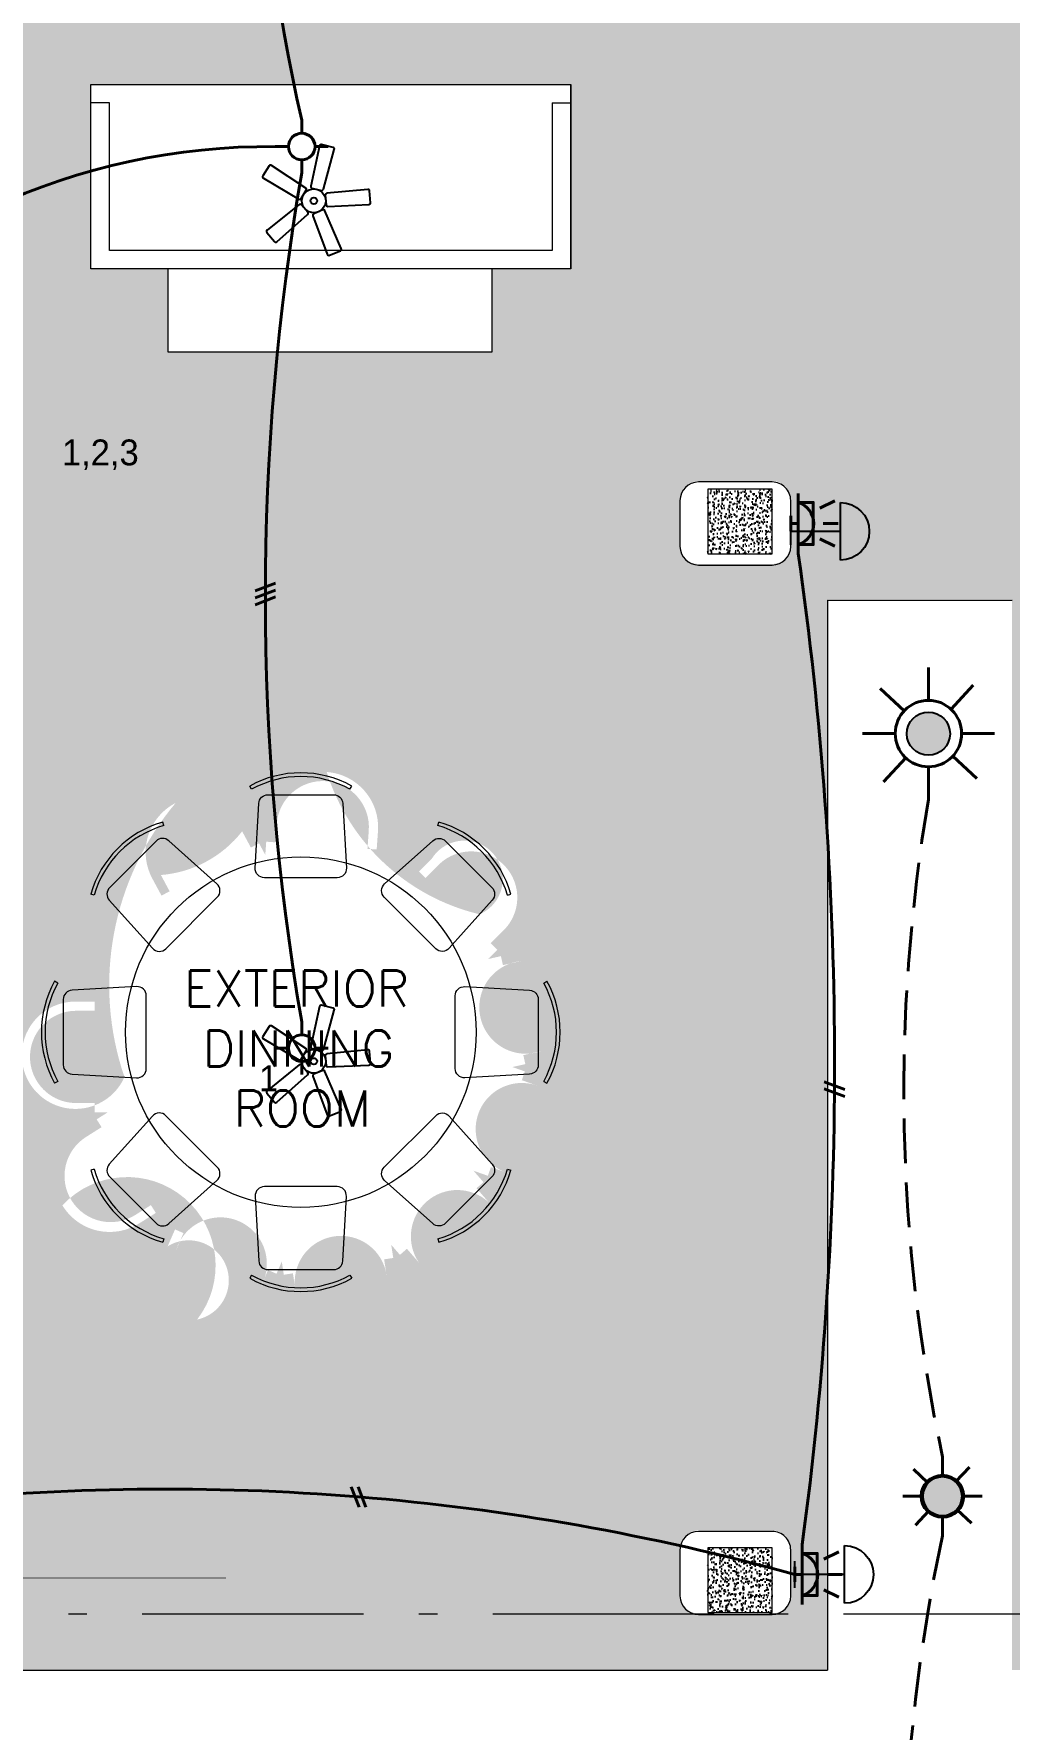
# Model space of a CAD drawing. Header units: metres. Extents: x 14 to 2416, y -346 to 476.
# Drawn here: x 57.9 to 63.18, y -91.25 to -82.06 of the extents above; entities that cross this region are included whole.
import ezdxf

# ---------------------------------------------------------------- set-up
doc = ezdxf.new("R2010")
doc.units = ezdxf.units.M
for name, pattern in [('0', [0]), ('ACAD_ISO10W100', [18, 12, -3, 0, -3]), ('Dash Style-2', [0.6944250000000001, 0.48607, -0.2083550000000001])]:
    doc.linetypes.add(name, pattern=pattern)
doc.layers.get('0').update_dxf_attribs({"linetype": '0', "lineweight": 20})
for name, color, linetype, lineweight in [('A-ANNO-TEXT', 20, 'Continuous', 13), ('A-WALL', 250, 'Continuous', 20), ('baños', 251, 'Continuous', 0), ('Columnas', 7, 'Continuous', 18), ('E Salida Luces', 22, 'Continuous', 40), ('E Tuberia Emp Losa', 22, 'Continuous', 40), ('E Tuberia Emp Piso', 24, 'Dash Style-2', 40), ('MOBILIARIOS', 252, 'Continuous', 0), ('piso', 253, 'Continuous', 0), ('textos', 7, 'Continuous', 0)]:
    doc.layers.add(name, color=color, linetype=linetype, lineweight=lineweight)
doc.layers.add('HATCH', color=8, linetype='Continuous')
doc.layers.add('MAVA Luminarias', color=1, linetype='Continuous')
doc.layers.add('hatch piso', color=253, linetype='Continuous', lineweight=0, transparency=0.7)
doc.layers.add('SOLAR', color=7, linetype='ACAD_ISO10W100', lineweight=9, true_color=0xff1414)
doc.styles.add('CENTURY GOTHIC', font='GOTHIC.TTF')
doc.styles.get("Standard").update_dxf_attribs({"font": 'arial.ttf', "height": 0.1875})
pattern_1 = [(49.99999999999999, (0, 0), (0.05829909407872129, -0.005100507372448988), [0.006096000000000001, -0.067056]), (355, (0, 0), (-0.01127789485599019, 0.06113819047649125), [0.004876800000000001, -0.05364498693440001]), (100.4514447, (0.004858242240004529, -0.0004250411200033), (0.04702119906891305, 0.05603768061190244), [0.005180802815999999, -0.05698887827199999]), (46.18420000000001, (0, 0.01625599999999849), (0.08674529308548158, -0.01345354493847269), [0.009144000000000001, -0.100584]), (96.63555760999994, (0.007228768000004493, 0.01513487999999796), (0.07596932289648096, 0.07917635987127089), [0.0077712074048, -0.08548339461120001]), (351.1841511700001, (0, 0.01625599999999849), (0.07596932290079265, 0.07917635986737045), [0.007315189462400001, -0.0804671142144]), (21, (0.008127999999999247, 0.01219199999999887), (0.0485166052061224, -0.03272486341986804), [0.006096000000000001, -0.067056]), (326.0000000000001, (0.008127999999999247, 0.01219199999999887), (0.01977664907124706, 0.05894014915914217), [0.004876800000000001, -0.0536448]), (71.45144499999999, (0.01217105043198785, 0.009464928032002717), (0.06829325416918917, 0.02621528604348968), [0.005180802816000001, -0.056988780032]), (37.50000000000001, (0, 0), (0.0009883530401893813, 0.027057612439409), [0, -0.05299456, 0, -0.05445760000000001, 0, -0.05384800000000001]), (7.499999999999999, (0, 0), (0.02138229200329784, 0.03205778394179824), [0, -0.03104896, 0, -0.05177536000000001, 0, -0.0205232]), (327.5, (-0.01812544000000571, 0), (0.04338899045339885, -0.001833198077655502), [0, -0.02032, 0, -0.06339840000000001, 0, -0.0841248]), (317.5, (-0.02625344000000496, 0), (0.04740133804352578, 0.00813647713066657), [0, -0.026416, 0, -0.04210304, 0, -0.0597408])]

# ---------------------------------------------------------------- blocks, each defined once
blk = doc.blocks.new('A$Cd6acdfdc')
at = {"layer": 'MAVA Luminarias', "transparency": 33554687}
blk.add_hatch(color=2, dxfattribs=at).paths.add_polyline_path([(1.595031329237884e-10, 0.07897685074116367, 1), (0.1579537012742243, 0.07897685074116367, 1)])
at = {"layer": 'MAVA Luminarias', "color": 2, "transparency": 33554687}
blk.add_circle((0.07897685071686372, 0.07897685074116367), 0.07897685072384775, dxfattribs=at)
blk = doc.blocks.new('SCONCE 1')
at = {"layer": 'MAVA Luminarias', "color": 5, "linetype": 'Continuous'}
for p, q in [((-1.373654099004398, 0.6793621716306149), (-1.373654099004398, 1.191046028972309)), ((-0.9313628887219636, 0.8161379680049095), (-0.9313628887219636, 1.054270232598014)), ((-1.373654099004398, 0.935204100301462), (-0.9313628887219636, 0.935204100301462))]:
    blk.add_line(p, q, dxfattribs=at)
blk.add_arc((-1.373654099004398, 0.935204100301462), 0.2558419286708471, 90, 270, dxfattribs=at)
blk = doc.blocks.new('abanico mava')
at = {"layer": 'MAVA Luminarias', "linetype": 'ByBlock', "lineweight": -2, "extrusion": (4.64877621487093e-10, 3.7221490143641e-09, 1)}
for points, elevation in [([(513803.1024588232, 2035248.67754846), (513803.2149462215, 2035249.08632428, 0.4213740536796735), (513803.2028594591, 2035249.106997782), (513803.0841860434, 2035249.136471829, 0.4213740536796723), (513803.0638313481, 2035249.123855575), (513802.9719955589, 2035248.709950666, 0.4070891436510839), (513802.9843078518, 2035248.690086373), (513803.0822834051, 2035248.665752903, 0.4070891436511436)], -6.03849640251431e-10), ([(513802.9212881202, 2035248.689671835), (513802.5672797309, 2035248.922972383, 0.4213740536796735), (513802.5438830475, 2035248.917865652), (513802.4791794606, 2035248.814108508, 0.4213740536796723), (513802.4848882848, 2035248.790851406), (513802.8501564256, 2035248.575606729, 0.4070891436510839), (513802.8728531984, 2035248.581178011), (513802.9262718153, 2035248.666838844, 0.4070891436511436)], -5.647524398484885e-10), ([(513802.9932175172, 2035248.404817102), (513803.1424856986, 2035248.007992084, 0.4213740536796735), (513803.1644156742, 2035247.99837129), (513803.2777488945, 2035248.044280769, 0.4213740536796723), (513803.2868005406, 2035248.066451723), (513803.1178100537, 2035248.45528755, 0.4070891436510839), (513803.0961732612, 2035248.464121116), (513803.0026065184, 2035248.426218722, 0.4070891436511436)], 4.620809539748713e-10)]:
    blk.add_lwpolyline(points, format="xyb", close=True, dxfattribs=dict(at, elevation=elevation))
for points in [[(513803.1469136354, 2035248.501498554), (513803.5704430601, 2035248.520835356, 0.4213740536796735), (513803.5863697135, 2035248.538719014), (513803.5777290959, 2035248.66069212, 0.4213740536796723), (513803.5594403782, 2035248.676151949), (513803.1374145983, 2035248.635589324, 0.4070891436510839), (513803.1223272409, 2035248.617741233), (513803.1294608461, 2035248.517041489, 0.4070891436511436)], [(513802.85377328, 2035248.521114585), (513802.5224966649, 2035248.256526434, 0.4213740536796735), (513802.5201234817, 2035248.232696799), (513802.5988078816, 2035248.139097311, 0.4213740536796723), (513802.6226908243, 2035248.137339885), (513802.9402747395, 2035248.418216268, 0.4070891436510839), (513802.9419898236, 2035248.441523802), (513802.8770287911, 2035248.518798579, 0.4070891436511436)]]:
    blk.add_lwpolyline(points, format="xyb", close=True, dxfattribs=at)
at = {"layer": 'MAVA Luminarias', "linetype": 'ByBlock', "lineweight": -2}
for radius in [0.1226918486957073, 0.03346141328064745]:
    blk.add_circle((513803.0035302752, 2035248.558930107), radius, dxfattribs=at)
blk = doc.blocks.new('PL BASE 1N NASAS 09')
at = {"layer": 'HATCH'}
h = blk.add_hatch(dxfattribs=at)
h.set_pattern_fill('AR-CONC', color=256, scale=0.00032)
h.set_pattern_definition(pattern_1)
h.paths.add_polyline_path([(-88.83107123375464, -49.49879643551785), (-88.48107123376872, -49.49879643551785), (-88.48107123377574, -49.14879643551788), (-88.83107123376166, -49.14879643551788)])
h = blk.add_hatch(dxfattribs=at)
h.set_pattern_fill('AR-CONC', color=256, scale=0.00032)
h.set_pattern_definition(pattern_1)
h.paths.add_polyline_path([(-88.83107123375476, -55.23666571489017), (-88.48107123376883, -55.23666571489017), (-88.48107123377585, -54.88666571489014), (-88.83107123376178, -54.88666571489014)])
at = {"layer": 'A-WALL'}
for points in [[(-88.4810712337412, -49.10971880325253), (-88.88107123374107, -49.10971880325253, 0.414213562373095), (-88.9810712337412, -49.2097188032525), (-88.9810712337412, -49.4597188032525, 0.414213562373095), (-88.88107123374107, -49.55971880325252), (-88.4810712337412, -49.55971880325252, 0.414213562373095), (-88.38107123374107, -49.4597188032525), (-88.38107123374107, -49.2097188032525, 0.414213562373095)], [(-88.4810712337412, -54.79758808262478), (-88.88107123374107, -54.79758808262478, 0.414213562373095), (-88.9810712337412, -54.89758808262481), (-88.9810712337412, -55.14758808262481, 0.414213562373095), (-88.88107123374107, -55.24758808262483), (-88.4810712337412, -55.24758808262483, 0.414213562373095), (-88.38107123374107, -55.14758808262481), (-88.38107123374107, -54.89758808262481, 0.414213562373095)]]:
    blk.add_lwpolyline(points, format="xyb", close=True, dxfattribs=at)
at = {"layer": 'Columnas'}
for points in [[(-88.83107123376166, -49.49879643551785), (-88.48107123376167, -49.49879643551785), (-88.48107123376167, -49.14879643551788), (-88.83107123376166, -49.14879643551788)], [(-88.83107123376178, -55.23666571489017), (-88.48107123376178, -55.23666571489017), (-88.48107123376178, -54.88666571489014), (-88.83107123376178, -54.88666571489014)]]:
    blk.add_lwpolyline(points, close=True, dxfattribs=at)
at = {"layer": 'piso'}
for p, q in [((-88.18107123374102, -49.7497188032528), (-88.18107123374125, -55.54971880325279)), ((-88.18107123374102, -49.7497188032528), (-87.18107123374102, -49.7497188032528)), ((-98.05600038232724, -55.54971880325279), (-88.18107123374125, -55.54971880325279))]:
    blk.add_line(p, q, dxfattribs=at)
at = {"layer": 'baños', "linetype": 'Continuous'}
for tag, p in [('TRADENAME', (-121.6562016750018, -54.82733454534268)), ('MODELNUMBER', (-121.6562016749461, -54.82729221336881)), ('PRODUCT', (-121.6562016750575, -54.82737687731678)), ('MATERIAL', (-121.6562016751134, -54.82741920929088))]:
    blk.add_attdef(tag, p, '', height=2.5399184405861e-05, rotation=359.9999244952277, dxfattribs=at)
at = {"layer": 'textos', "insert": (-92.72650502324075, -52.60243669276115), "char_height": 0.195, "width": 3.404876511770499, "attachment_point": 7}
blk.add_mtext('\\pi1.05708;{\\Fromans|c0;EXTERIOR\\P\\pi1.15922;DINNING \\P\\pi1.32637;ROOM}', dxfattribs=at)
blk = doc.blocks.new('PL MUEBLES 1N NASAS 09')
at = {"layer": 'hatch piso'}
h = blk.add_hatch(dxfattribs=at)
h.set_pattern_fill('AR-BRSTD', color=256, scale=0.002, angle=-90.00000000000001)
h.set_pattern_definition([(270, (32.50438192473212, 232.0100725299642), (0.1354836, -2.178742458197296e-17), []), (0, (32.50438192473212, 232.0100725299642), (0.1354836, 0.2032), [0.1354836, -0.1354836])])
h.paths.add_polyline_path([(77.64229406997623, 53.25491652137001), (75.08047333544067, 53.25491652137001), (75.08047333544044, 47.44807486002907), (74.08047333542248, 47.44807486007264), (74.08047333544073, 53.25357486007555), (64.20552944245787, 53.25357486007555), (64.20552944245782, 52.9535748600422), (68.88047333544063, 52.95357486001596), (68.880473335447, 32.95357486002914), (64.20554418686284, 32.95357486002335), (64.20554418684607, 32.65357486003462), (74.0804733354226, 32.65357486001759), (74.08047333542282, 38.4589972278072), (75.08047333544067, 38.45899722776363), (75.08047333544044, 32.65491652136998), (77.64229406997623, 32.65491652136998)])
h.paths.add_polyline_path([(72.26297461204848, 46.10878603823181), (72.26297461204848, 45.65878603823199), (72.68813298355411, 45.65878603823199), (72.68813298355411, 44.65878603823199), (70.08813298355398, 44.65878603823199), (70.08813298355398, 45.65878603823199), (70.50487204015616, 45.65878603823199), (70.50487204015616, 46.10878603823181)], flags=16)
h.paths.add_polyline_path([(70.19505878956664, 48.59953696519079), (70.19505878956664, 49.59953696519079), (71.89505878956669, 49.59953696519079), (71.89505878956669, 48.59953696519079)], flags=16)
edge = h.paths.add_edge_path(flags=16)
edge.add_arc((73.38047333544063, 47.14807486002934), 0.1000000000000227, 90, 180, ccw=False)
edge.add_line((73.38047333544063, 47.24807486002936), (73.78047333544049, 47.24807486002936))
edge.add_arc((73.78047333544055, 47.14807486002928), 0.1000000000000796, 3.26281224261038e-11, 90.00000000003263, ccw=False)
edge.add_line((73.88047333544063, 47.14807486002934), (73.8804733354406, 46.89807486002937))
edge.add_arc((73.78047333544062, 46.89807486002935), 0.0999999999999801, -90.00000000000819, 8.185452315956354e-12, ccw=False)
edge.add_line((73.7804733354406, 46.79807486002937), (73.38047333544051, 46.79807486002937))
edge.add_arc((73.38047333544048, 46.89807486002937), 0.09999999999999432, 180, 270.00000000001626, ccw=False)
edge.add_line((73.28047333544049, 46.89807486002937), (73.2804733354406, 47.14807486002934))
edge = h.paths.add_edge_path(flags=16)
edge.add_arc((71.0742145383112, 50.00336760197825), 0.25, 0, 360)
edge = h.paths.add_edge_path(flags=16)
edge.add_ellipse((71.53813297908363, 43.9233636517568), major_axis=(0.7999549386161108, 0.008490947165668672), ratio=0.4192585178968346, start_angle=0, end_angle=360)
h.paths.add_polyline_path([(72.68813298355411, 44.30739295435234), (73.48813298360068, 44.30739295435234), (73.48813298360068, 43.50739295430577), (72.68813298355411, 43.50739295430577)], flags=16)
h.paths.add_polyline_path([(70.08813298355398, 44.30739295435234), (70.08813298355398, 43.50739295430577), (69.28813298350741, 43.50739295430577), (69.28813298350741, 44.30739295435234)], flags=16)
h.paths.add_polyline_path([(70.19505878956664, 50.40719823876572), (70.19505878956664, 51.40719823876572), (71.89505878956669, 51.40719823876572), (71.89505878956669, 50.40719823876572)], flags=16)
edge = h.paths.add_edge_path(flags=16)
edge.add_ellipse((71.53813297908363, 41.98370843603601), major_axis=(0.7999549386161108, -0.008490947165668672), ratio=0.4192585178968346, start_angle=0, end_angle=360, ccw=False)
h.paths.add_polyline_path([(72.68813298355411, 42.39967913348704), (73.48813298360068, 42.39967913348704), (73.48813298360068, 41.59967913344047), (72.68813298355411, 41.59967913344047)], flags=16)
h.paths.add_polyline_path([(70.08813298355398, 42.39967913348704), (70.08813298355398, 41.59967913344047), (69.28813298350741, 41.59967913344047), (69.28813298350741, 42.39967913348704)], flags=16)
edge = h.paths.add_edge_path(flags=16)
edge.add_line((73.28047333544072, 52.59594413940195), (73.28047333544063, 52.84594413940189))
edge.add_arc((73.38047333544061, 52.84594413940191), 0.0999999999999801, 89.99999999999193, 180.0000000000081, ccw=False)
edge.add_line((73.38047333544063, 52.94594413940189), (73.78047333544072, 52.94594413940189))
edge.add_arc((73.78047333544069, 52.84594413940195), 0.09999999999993747, -3.26281224261038e-11, 89.99999999998369, ccw=False)
edge.add_line((73.88047333544063, 52.84594413940189), (73.88047333544071, 52.59594413940195))
edge.add_arc((73.78047333544073, 52.59594413940194), 0.0999999999999801, -90.00000000000819, 8.185452315956354e-12, ccw=False)
edge.add_line((73.78047333544072, 52.49594413940196), (73.38047333544063, 52.49594413940196))
edge.add_arc((73.38047333544066, 52.59594413940189), 0.09999999999993747, 179.9999999999674, 269.99999999998374, ccw=False)
h.paths.add_polyline_path([(72.68813298355411, 41.24828604956082), (72.68813298355411, 40.24828604956082), (72.26297461204848, 40.24828604956082), (72.26297461204848, 39.798286049561), (70.50487204015616, 39.798286049561), (70.50487204015616, 40.24828604956082), (70.08813298355398, 40.24828604956082), (70.08813298355398, 41.24828604956082)], flags=16)
edge = h.paths.add_edge_path(flags=16)
edge.add_line((73.38047333544051, 39.0989972277639), (73.7804733354406, 39.0989972277639))
edge.add_arc((73.78047333544063, 38.99899722776391), 0.09999999999999432, 0, 90.00000000001631, ccw=False)
edge.add_line((73.88047333544063, 38.99899722776391), (73.88047333544051, 38.74899722776394))
edge.add_arc((73.78047333544049, 38.74899722776394), 0.1000000000000227, -90, 0, ccw=False)
edge.add_line((73.78047333544049, 38.64899722776391), (73.38047333544063, 38.64899722776391))
edge.add_arc((73.38047333544057, 38.74899722776399), 0.1000000000000796, 180.0000000000326, 270.00000000003257, ccw=False)
edge.add_line((73.28047333544049, 38.74899722776394), (73.2804733354406, 38.99899722776391))
edge.add_arc((73.38047333544057, 38.99899722776394), 0.0999999999999659, 90.00000000003263, 180.0000000000163, ccw=False)
edge = h.paths.add_edge_path(flags=0)
edge.add_line((70.48365891830525, 36.79522317820329), (70.4398800839295, 36.82292017399391))
edge.add_line((70.4398800839295, 36.82292017399391), (70.4131478727083, 36.78066631164694))
edge.add_line((70.4131478727083, 36.78066631164694), (70.32864014801484, 36.83413073408965))
edge.add_arc((70.19497909190825, 36.62286142235588), 0.2499999999999819, 57.68021319181359, 237.6802131918136)
edge.add_line((70.06131803580166, 36.41159211062211), (70.14582576049537, 36.3581276881792))
edge.add_line((70.14582576049537, 36.3581276881792), (70.11909354927406, 36.3158738258324))
edge.add_line((70.11909354927406, 36.3158738258324), (70.1731394557655, 36.28168129270685))
edge.add_arc((71.25621804709692, 35.97743506840928), 1.124999999999911, 133.3709649465783, 164.3094841489595, ccw=False)
edge = h.paths.add_edge_path(flags=16)
edge.add_arc((70.00419201307986, 35.98652027748952), 0.2909391300207996, 89.2588743430332, 335.97933893623923, ccw=False)
edge.add_line((70.00795522989785, 36.27743506841023), (70.1079552298981, 36.2774350684102))
edge.add_line((70.1079552298981, 36.2774350684102), (70.1079552298981, 36.22743506841022))
edge.add_line((70.1079552298981, 36.22743506841022), (70.00795522989739, 36.22743506841022))
edge.add_arc((70.00795522989732, 35.97743506841022), 0.25, 89.99999999998371, 269.9999999999902)
edge.add_line((70.00795522989728, 35.72743506841022), (70.10795522989741, 35.72743506841022))
edge.add_line((70.10795522989741, 35.72743506841022), (70.10795522989719, 35.67743506841012))
edge.add_line((70.10795522989719, 35.67743506841012), (70.17985118550013, 35.67743506841003))
edge.add_line((70.17985118550013, 35.67743506841003), (70.11909354927406, 35.63899631098781))
edge.add_line((70.11909354927406, 35.63899631098781), (70.14582576049537, 35.59674244864101))
edge.add_line((70.14582576049537, 35.59674244864101), (70.06131803580149, 35.54327802619801))
edge.add_arc((70.19497909190824, 35.33200871446432), 0.2499999999999934, 122.3197868082271, 302.3197868081512)
edge.add_line((70.3286401480147, 35.12073940273046), (70.4131478727083, 35.17420382517327))
edge.add_line((70.4131478727083, 35.17420382517327), (70.4398800839295, 35.1319499628263))
edge.add_line((70.4398800839295, 35.1319499628263), (70.35537235923601, 35.07848554038364))
edge.add_arc((70.18980004316087, 35.32865709781886), 0.3000000000000866, 211.2742799023337, 303.49798923904575, ccw=False)
edge.add_arc((70.28470962891768, 34.84717721287504), 0.4790926908531943, -37.75931426553501, 137.1634994422355, ccw=False)
edge.add_arc((70.6181354084435, 34.76621458644701), 0.2171929796369701, 282.0494044415422, 481.7281917725827)
edge.add_line((70.5039157446194, 34.95094860821749), (70.54397861828869, 35.04257265611608))
edge.add_line((70.54397861828869, 35.04257265611608), (70.58979064223826, 35.02254121928166))
edge.add_line((70.58979064223826, 35.02254121928166), (70.54972776856889, 34.93091717138276))
edge.add_arc((70.78995102193791, 34.85629014508434), 0.2515480163176458, -29.977208623414526, 162.7422291662654, ccw=False)
edge.add_line((71.00784800806281, 34.73060280303662), (71.04791088173232, 34.82222685093558))
edge.add_line((71.04791088173232, 34.82222685093558), (71.09372290568177, 34.80219541410091))
edge.add_line((71.09372290568177, 34.80219541410091), (71.12252649154783, 34.86806939889908))
edge.add_line((71.12252649154783, 34.86806939889908), (71.1334043820147, 34.79700112235417))
edge.add_line((71.1334043820147, 34.79700112235417), (71.18282877310111, 34.80456614487588))
edge.add_line((71.18282877310111, 34.80456614487588), (71.19795881814392, 34.70571736270335))
edge.add_arc((71.44301081336786, 34.75706609966703), 0.2503740664505842, 5.569938851973177, 191.8346553073248, ccw=False)
edge.add_line((71.69220272900674, 34.78136758791845), (71.67707268396379, 34.88021637009109))
edge.add_line((71.67707268396379, 34.88021637009109), (71.72649707505019, 34.8877813926126))
edge.add_line((71.72649707505019, 34.8877813926126), (71.71561918458355, 34.95884966915656))
edge.add_line((71.71561918458355, 34.95884966915656), (71.76280808590553, 34.90460728698221))
edge.add_line((71.76280808590553, 34.90460728698221), (71.80053091865756, 34.93742478062785))
edge.add_line((71.80053091865756, 34.93742478062785), (71.86616590594875, 34.86197911512375))
edge.add_arc((72.07366298416885, 35.00436117733337), 0.2516499336557487, 47.586710559375774, 214.4574572161482, ccw=False)
edge.add_line((72.24339423346777, 35.19015405157879), (72.17775924617666, 35.26559971708247))
edge.add_line((72.17775924617666, 35.26559971708247), (72.21548207892869, 35.29841721072793))
edge.add_line((72.21548207892869, 35.29841721072793), (72.16120610725665, 35.36080599105202))
edge.add_line((72.16120610725665, 35.36080599105202), (72.23912736835058, 35.33311992811727))
edge.add_line((72.23912736835058, 35.33311992811727), (72.25586750521842, 35.38023434011251))
edge.add_line((72.25586750521842, 35.38023434011251), (72.35009632920836, 35.34675406637668))
edge.add_arc((72.42344946373964, 35.58600269563753), 0.2502410616760513, 67.92434522055379, 252.9545688689378, ccw=False)
edge.add_line((72.5174976978879, 35.81789818632751), (72.42326887389748, 35.85137846006347))
edge.add_line((72.42326887389748, 35.85137846006347), (72.44000901076555, 35.89849287205865))
edge.add_line((72.44000901076555, 35.89849287205865), (72.37226229730521, 35.92256383479929))
edge.add_line((72.37226229730521, 35.92256383479929), (72.44238290461084, 35.93844240095072))
edge.add_line((72.44238290461084, 35.93844240095072), (72.43134016512812, 35.98720773602298))
edge.add_line((72.43134016512812, 35.98720773602298), (72.52887083527327, 36.00929321498855))
edge.add_arc((72.44454272698913, 36.24652703388856), 0.2517759215585634, 95.9500134262143, 289.56847427955125, ccw=False)
edge.add_line((72.41844344044642, 36.49694656571191), (72.32091277030162, 36.47486108674644))
edge.add_line((72.32091277030162, 36.47486108674644), (72.30987003081913, 36.52362642181888))
edge.add_line((72.30987003081913, 36.52362642181888), (72.23974942351259, 36.50774785566722))
edge.add_line((72.23974942351259, 36.50774785566722), (72.2905173696027, 36.55865604834503))
edge.add_line((72.2905173696027, 36.55865604834503), (72.25511329697332, 36.59396258656756))
edge.add_line((72.25511329697332, 36.59396258656756), (72.3257263734188, 36.66477073182679))
edge.add_arc((72.14870601027216, 36.84130342293936), 0.2500000000000276, 315.0790306611175, 495.0790306611176)
edge.add_line((71.97168564712553, 37.01783611405193), (71.90107257068047, 36.94702796879307))
edge.add_line((71.90107257068047, 36.94702796879307), (71.8656684980511, 36.98233450701579))
edge.add_line((71.8656684980511, 36.98233450701579), (71.93628157449609, 37.05314265227432))
edge.add_arc((72.11193890494438, 36.94155232418589), 0.2081054998386675, -66.66126001738809, 147.5733142981679, ccw=False)
edge.add_arc((72.4600398191716, 37.86661616611086), 1.147321265390582, 197.4890942626398, 256.61195041888857, ccw=False)
edge.add_arc((71.34453005339905, 37.22257002107318), 0.3000000000000184, -4.056946773256527, 85.94305322670817, ccw=False)
edge.add_line((71.64377832119357, 37.20134564306127), (71.63670352852301, 37.10159622046302))
edge.add_line((71.63670352852301, 37.10159622046302), (71.58682881722387, 37.10513361679813))
edge.add_line((71.58682881722387, 37.10513361679813), (71.59390360989457, 37.20488303939655))
edge.add_arc((71.3445300533992, 37.22257002107347), 0.2499999999999791, 355.9430532266679, 535.9430532266679)
edge.add_line((71.09515649690383, 37.24025700275038), (71.08808170423293, 37.14050758015145))
edge.add_line((71.08808170423293, 37.14050758015145), (71.0382069929338, 37.14404497648678))
edge.add_line((71.0382069929338, 37.14404497648678), (71.03312050313633, 37.07232917590233))
edge.add_line((71.03312050313633, 37.07232917590233), (70.99907654134853, 37.1356540296149))
edge.add_line((70.99907654134853, 37.1356540296149), (70.9550373091119, 37.11197817643023))
edge.add_line((70.9550373091119, 37.11197817643023), (70.90768560274256, 37.20005664090368))
edge.add_arc((70.41794177396018, 37.58306046093398), 0.6217241703426248, 274.5528404303045, 321.9728396393702, ccw=False)
edge.add_line((70.46729328037719, 36.9632981090582), (70.5146449867463, 36.875219644585))
edge.add_line((70.5146449867463, 36.875219644585), (70.47060575450968, 36.85154379140064))
edge.add_line((70.47060575450968, 36.85154379140064), (70.42325404814054, 36.93962225587381))
edge.add_arc((70.68451263027005, 37.08708056613028), 0.3000000000000281, 117.21733312906969, 209.4410424654766, ccw=False)
edge.add_arc((71.72346180163836, 36.36551926102893), 1.536286398669192, 139.9591478279679, 198.8921358504717)
edge = h.paths.add_edge_path(flags=0)
edge.add_arc((71.25621804708152, 35.9774350684101), 0.6999999999999886, 0, 360)
edge = h.paths.add_edge_path(flags=16)
edge.add_line((73.38047333544063, 33.41112794839165), (73.78047333544049, 33.41112794839165))
edge.add_arc((73.78047333544055, 33.31112794839157), 0.1000000000000796, 3.26281224261038e-11, 90.00000000003263, ccw=False)
edge.add_line((73.88047333544063, 33.31112794839163), (73.88047333544051, 33.06112794839163))
edge.add_arc((73.78047333544049, 33.06112794839163), 0.1000000000000227, -90, 0, ccw=False)
edge.add_line((73.78047333544049, 32.96112794839161), (73.38047333544063, 32.96112794839161))
edge.add_arc((73.38047333544057, 33.06112794839169), 0.1000000000000796, 180.0000000000326, 270.00000000003257, ccw=False)
edge.add_line((73.28047333544049, 33.06112794839163), (73.2804733354406, 33.31112794839163))
edge.add_arc((73.38047333544063, 33.31112794839163), 0.1000000000000227, 90, 180, ccw=False)
at = {"layer": 'MOBILIARIOS', "lineweight": -2}
for p, q in [((70.08813298355398, 41.24828604956082), (72.68813298355388, 41.24828604956082)), ((70.08813298355398, 40.24828604956082), (70.08813298355398, 41.24828604956082)), ((72.68813298355411, 41.24828604956082), (72.68813298355411, 40.24828604956082)), ((72.68813298355411, 40.24828604956082), (72.68813298355411, 41.24828604956082)), ((70.18813297759351, 41.1482860480707), (70.08813298355398, 41.1482860480707)), ((70.18813297759351, 40.34828604918829), (70.18813297759351, 41.1482860480707)), ((72.58813298951458, 41.1482860480707), (72.58813298951458, 40.34828604918829)), ((72.58813298951458, 41.1482860480707), (72.68813298355411, 41.1482860480707)), ((72.58813298951458, 40.34828604918829), (70.18813297759351, 40.34828604918829)), ((72.68813298355388, 40.24828604956082), (70.08813298355398, 40.24828604956082))]:
    blk.add_line(p, q, dxfattribs=at)
at = {"layer": 'MOBILIARIOS'}
for p, q in [((70.95899865385444, 37.42813429170867), (70.94928579523092, 37.44561743723109)), ((71.49185799978476, 37.42813429170867), (71.50157085840827, 37.44561743723109)), ((70.48282773652342, 37.23089783974257), (70.47733331396545, 37.25012831869532)), ((71.96802891711577, 37.23089783974257), (71.97352333967375, 37.25012831869532)), ((70.10603927959745, 36.85410938281661), (70.08680880064468, 36.85960380537455)), ((72.34481737404174, 36.85410938281661), (72.36404785299452, 36.85960380537455)), ((69.90880282763133, 36.37793846548556), (69.89131968210891, 36.38765132410908)), ((72.54205382600786, 36.37793846548556), (72.55953697153028, 36.38765132410908)), ((69.90880282763133, 35.84507911955524), (69.89131968210891, 35.83536626093173)), ((72.54205382600786, 35.84507911955524), (72.55953697153028, 35.83536626093173)), ((70.10603927959748, 35.36890820222425), (70.0868088006447, 35.36341377966625)), ((72.34481737404171, 35.36890820222425), (72.36404785299449, 35.36341377966625)), ((70.48282773652345, 34.99211974529829), (70.47733331396545, 34.97288926634554)), ((71.96802891711575, 34.99211974529829), (71.97352333967375, 34.97288926634554)), ((70.95899865385444, 34.79488329333214), (70.94928579523092, 34.77740014780972)), ((71.49185799978476, 34.79488329333214), (71.50157085840827, 34.77740014780972))]:
    blk.add_line(p, q, dxfattribs=at)
blk.add_lwpolyline([(70.50487204015616, 39.798286049561), (72.26297461204848, 39.798286049561), (72.26297461204848, 40.24828604956082), (70.50487204015616, 40.24828604956082)], close=True, dxfattribs=at)
for points in [[(71.0477276500901, 37.39856088037158), (71.4031290035491, 37.39856088037158, -0.3980502806704841), (71.45305202120947, 37.35133438135274), (71.47249646565386, 37.00133438135271, -0.4305637126590388), (71.42257344799349, 36.94856088037159), (71.0282832056457, 36.94856088037159, -0.4305637126590388), (70.97836018798533, 37.00133438135271), (70.99780463242972, 37.35133438135274, -0.3980502806704841)], [(70.44099842129656, 37.14724540511714), (70.18969171422283, 36.89593869804344, 0.3980502806704841), (70.18778498760581, 36.82724361601056), (70.42152306249808, 36.56600694407224, 0.4305637126590388), (70.49414046723375, 36.56399134798648), (70.77294577135355, 36.84279665210625, 0.4305637126590388), (70.77093017526776, 36.91541405684189), (70.50969350332944, 37.14915213173419, 0.3980502806704841)], [(72.00985823234264, 37.14724540511714), (72.26116493941636, 36.89593869804344, -0.3980502806704841), (72.26307166603338, 36.82724361601056), (72.02933359114111, 36.56600694407224, -0.4305637126590388), (71.95671618640544, 36.56399134798648), (71.67791088228564, 36.84279665210625, -0.4305637126590388), (71.67992647837143, 36.91541405684189), (71.94116315030975, 37.14915213173419, -0.3980502806704841)], [(69.93837623896842, 36.2892094692499), (69.93837623896842, 35.9338081157909, 0.3980502806704841), (69.98560273798726, 35.88388509813053), (70.33560273798729, 35.86444065368614, 0.4305637126590388), (70.3883762389684, 35.91436367134651), (70.3883762389684, 36.30865391369429, 0.4305637126590388), (70.33560273798729, 36.35857693135467), (69.98560273798726, 36.33913248691028, 0.3980502806704841)], [(72.51248041467078, 36.2892094692499), (72.51248041467078, 35.9338081157909, -0.3980502806704841), (72.46525391565193, 35.88388509813053), (72.1152539156519, 35.86444065368614, -0.4305637126590388), (72.06248041467079, 35.91436367134651), (72.06248041467079, 36.30865391369429, -0.4305637126590388), (72.1152539156519, 36.35857693135467), (72.46525391565193, 36.33913248691028, -0.3980502806704841)], [(70.18969171422286, 35.32707888699742), (70.44099842129658, 35.07577217992367, 0.3980502806704841), (70.50969350332944, 35.07386545330662), (70.77093017526782, 35.30760352819892, 0.4305637126590388), (70.77294577135358, 35.38022093293456), (70.49414046723375, 35.65902623705438, 0.4305637126590388), (70.42152306249811, 35.65701064096863), (70.18778498760581, 35.39577396903025, 0.3980502806704841)], [(72.26116493941633, 35.32707888699742), (72.00985823234261, 35.07577217992367, -0.3980502806704841), (71.94116315030975, 35.07386545330662), (71.67992647837137, 35.30760352819892, -0.4305637126590388), (71.67791088228562, 35.38022093293456), (71.95671618640544, 35.65902623705438, -0.4305637126590388), (72.02933359114108, 35.65701064096863), (72.26307166603338, 35.39577396903025, -0.3980502806704841)], [(71.0477276500901, 34.82445670466922), (71.4031290035491, 34.82445670466922, 0.3980502806704841), (71.45305202120947, 34.87168320368807), (71.47249646565386, 35.22168320368809, 0.4305637126590388), (71.42257344799349, 35.27445670466921), (71.0282832056457, 35.27445670466921, 0.4305637126590388), (70.97836018798533, 35.22168320368809), (70.99780463242972, 34.87168320368807, 0.3980502806704841)]]:
    blk.add_lwpolyline(points, format="xyb", close=True, dxfattribs=at)
blk.add_circle((71.2254283268196, 36.1115087925204), 0.95, dxfattribs=at)
for centre, radius, start, end in [((71.2254283268196, 36.94856088037159), 0.5686122742864268, 60.94539590091537, 119.0546040990846), ((71.2254283268196, 36.94856088037159), 0.5486122742864268, 60.94539590091537, 119.0546040990846), ((70.63354311929366, 36.70339400004634), 0.5686122742864268, 105.9453959009162, 164.0546040990855), ((70.63354311929366, 36.70339400004634), 0.5486122742864268, 105.9453959009145, 164.0546040990855), ((71.81731353434553, 36.70339400004634), 0.5486122742864268, 15.94539590091447, 74.05460409908554), ((71.81731353434553, 36.70339400004634), 0.5686122742864268, 15.94539590091447, 74.05460409908386), ((70.3883762389684, 36.1115087925204), 0.5686122742864268, 150.9453959009154, 209.0546040990841), ((72.06248041467079, 36.1115087925204), 0.5686122742864268, 330.9453959009155, 29.05460409908458), ((70.3883762389684, 36.1115087925204), 0.5486122742864268, 150.9453959009154, 209.0546040990841), ((72.06248041467079, 36.1115087925204), 0.5486122742864268, 330.9453959009155, 29.05460409908458), ((70.63354311929366, 35.51962358499447), 0.5686122742864268, 195.9453959009145, 254.0546040990839), ((70.63354311929366, 35.51962358499447), 0.5486122742864268, 195.9453959009145, 254.0546040990856), ((71.81731353434553, 35.51962358499447), 0.5486122742864268, 285.9453959009144, 344.0546040990856), ((71.81731353434553, 35.51962358499447), 0.5686122742864268, 285.9453959009161, 344.0546040990856), ((71.2254283268196, 35.27445670466921), 0.5686122742864268, 240.9453959009155, 299.0546040990845), ((71.2254283268196, 35.27445670466921), 0.5486122742864268, 240.9453959009155, 299.0546040990845)]:
    blk.add_arc(centre, radius, start, end, dxfattribs=at)
at = {"layer": 'baños'}
blk.add_blockref('PL BASE 1N NASAS 09', (162.2615445691817, 88.20329366328178), dxfattribs=at)
blk = doc.blocks.new('A$Cbef68299')
blk.add_blockref('PL MUEBLES 1N NASAS 09', (-30.76585977222419, -32.05349722771265))
blk = doc.blocks.new('A$Cc5be7df0')
at = {"layer": 'SOLAR', "ltscale": 0.1}
blk.add_lwpolyline([(50.64925790751084, 18.24102256640236), (12.77047259873348, 18.24109832523072), (13.21386883991124, 38.23157170895433), (50.98523778793373, 38.23766521902093)], close=True, dxfattribs=at)
at = {"layer": 'A-ANNO-TEXT'}
blk.add_blockref('A$Cbef68299', (4.149255276694817, 17.33699407663801), dxfattribs=at)
blk = doc.blocks.new('*U508')
at = {"layer": 'E Salida Luces', "linetype": 'Continuous'}
for p, q in [((-9.60157731100253e-10, 0.3583167230383078), (-9.60157731100253e-10, 0.1807167230382741)), ((-0.3576000009601417, 0.0007167230382740808), (-0.1800000009601577, 0.0007167230382740808)), ((0.1799999990398423, 0.0007167230382740808), (0.3575999990398831, 0.0007167230382740808)), ((-9.60157731100253e-10, -0.1792832769617259), (-9.60157731100253e-10, -0.3568832769617241))]:
    blk.add_line(p, q, dxfattribs=at)
blk.add_circle((-9.60157731100253e-10, 0.0007167230382740808), 0.18, dxfattribs=at)
blk = doc.blocks.new('*U370')
for p, q in [((0.0253141346895198, 1.36768563256124), (-1.049365633910415, -1.482582077079989)), ((0.9871624071160828, 1.36768563256124), (-0.0875173614838527, -1.482582077079989))]:
    blk.add_line(p, q)
blk = doc.blocks.new('*U584')
at = {"xscale": 0.03937007874015749, "yscale": 0.03937007874015749, "zscale": 0.03937007874015749, "rotation": 179.9628654403226}
blk.add_blockref('*U370', (-0.00122853127313632, -0.002258333059655736), dxfattribs=at)
blk = doc.blocks.new('Luz Jardin')
at = {"layer": 'E Salida Luces', "linetype": 'Continuous'}
for p, q in [((-9.60157731100253e-10, 0.3583167230383078), (-9.60157731100253e-10, 0.1807167230382741)), ((-0.1318848632206671, 0.123217266329014), (-0.2620112606510351, 0.2440844690425429)), ((0.1225005423305823, 0.1326015852987834), (0.2433677450441402, 0.2627279827291826)), ((-0.3576000009601417, 0.0007167230382740808), (-0.1800000009601577, 0.0007167230382740808)), ((0.1799999990398423, 0.0007167230382740808), (0.3575999990398831, 0.0007167230382740808)), ((-0.243367746964417, -0.2612945366525929), (-0.1225005442508977, -0.1311681392222354)), ((-9.60157731100253e-10, -0.1792832769617259), (-9.60157731100253e-10, -0.3568832769617241)), ((0.2620112587307457, -0.2426510229660191), (0.1318848613003517, -0.121783820252466))]:
    blk.add_line(p, q, dxfattribs=at)
blk.add_circle((-9.60157731100253e-10, 0.0007167230382740808), 0.18, dxfattribs=at)
blk = doc.blocks.new('*U462')
at = {"layer": 'E Salida Luces'}
for p, q in [((0.04075868159998275, 0.1630347263999282), (0.04075868159998239, 0.08151736319996404)), ((0.2394102529213012, 0.1233768949134516), (0.1578928897213369, 0.08282264699394551)), ((1.691355389077387e-16, 0.04075868159998209), (-1.691355389077387e-16, -0.04075868159998209)), ((0.04075868159998204, -1.708702623837155e-16), (0, 0)), ((0.04075868159998171, -0.08151736319996436), (0.04075868159998239, 0.08151736319996404)), ((0.04075868159998171, -0.08151736319996436), (0.04075868159998138, -0.1630347263999286)), ((0.2394102529213002, -0.1233768949134536), (0.1578928897213361, -0.08282264699394681)), ((0.2573792213405546, -1.07552855510562e-15), (0.1758618581405904, -7.320533068622126e-16))]:
    blk.add_line(p, q, dxfattribs=at)
blk.add_lwpolyline([(0.0407586815999816, -0.1141567546193933), (0.1222760447999816, -0.1141567546193936), (0.1222760447999826, 0.1141567546193926), (0.04075868159998255, 0.114156754619393)], close=True, dxfattribs=at)
blk.add_arc((0.005171605057192205, -2.710505431213761e-17), 0.1195751004268644, 287.3142766742068, 72.68572332579262, dxfattribs=at)
blk = doc.blocks.new('*U529')
at = {"layer": 'E Salida Luces', "linetype": 'Continuous'}
for p, q in [((-9.60157731100253e-10, 0.3583167230383078), (-9.60157731100253e-10, 0.1807167230382741)), ((-0.3576000009601417, 0.0007167230382740808), (-0.1800000009601577, 0.0007167230382740808)), ((0.1799999990398423, 0.0007167230382740808), (0.3575999990398831, 0.0007167230382740808)), ((-9.60157731100253e-10, -0.1792832769617259), (-9.60157731100253e-10, -0.3568832769617241))]:
    blk.add_line(p, q, dxfattribs=at)
blk.add_circle((-9.60157731100253e-10, 0.0007167230382740808), 0.18, dxfattribs=at)
blk = doc.blocks.new('*U521')
at = {"xscale": 0.0393700787401575, "yscale": 0.0393700787401575, "zscale": 0.0393700787401575, "rotation": 180.2193167187391}
blk.add_blockref('*U370', (-0.001218399210979669, -0.002263797595687251), dxfattribs=at)
blk = doc.blocks.new('*U504')
at = {"xscale": 0.03937007874015749, "yscale": 0.03937007874015749, "zscale": 0.03937007874015749, "rotation": 89.87323431629129}
blk.add_blockref('*U370', (-0.00226161906184796, 0.001232087914292323), dxfattribs=at)

msp = doc.modelspace()

# ---------------------------------------------------------------- linework, layer by layer
at = {"layer": 'E Salida Luces', "const_width": 0.004}
msp.add_lwpolyline([(58.941354636941, -90.42610208243485), (52.50656784120535, -90.42610208243485)], dxfattribs=at)
at = {"layer": 'E Salida Luces'}
for centre, radius, start, end in [((67.56570180761257, -80.6261020824351), 8.430839134143683, 166.9816714517487, 193.0183285482518), ((59.17439339565624, -86.24708446059823), 3.578951104254418, 89.45378938805962, 140.1548181783932), ((72.67450644806144, -85.11166635474926), 13.52008301010704, 170.2039401192669, 189.7960598711665), ((42.74359168506433, -87.63811656992746), 19.4956437481768, 352.3176899263084, 8.150525962613525), ((58.62333850409809, -102.6662428304857), 12.7217107280366, 74.49800813386437, 96.15683311339059)]:
    msp.add_arc(centre, radius, start, end, dxfattribs=at)
at = {"layer": 'E Tuberia Emp Piso', "ltscale": 0.5}
for centre, start, end in [((72.07761790154565, -87.79008298983807), 170.3711839851528, 192.0698550304157), ((72.07761790154565, -92.17677292379544), 167.9301449695842, 189.6288160148479)]:
    msp.add_arc(centre, 9.463157467531012, start, end, dxfattribs=at)

# ---------------------------------------------------------------- block references
at = {"layer": 'A-ANNO-TEXT'}
msp.add_blockref('A$Cc5be7df0', (14.73768280070863, -108.8631737913893), dxfattribs=at)
at = {"layer": 'E Salida Luces'}
for name, p, xscale, yscale, zscale in [('*U529', (59.35155164061979, -82.6685826743685), -0.4, 0.4, 0.4), ('*U508', (59.35155164023573, -87.55532341133615), -0.4, 0.4, 0.4), ('Luz Jardin', (62.82365878670809, -89.98385799063972), 0.6, 0.6, 0.6)]:
    msp.add_blockref(name, p, dxfattribs=dict(at, xscale=xscale, yscale=yscale, zscale=zscale))
at = {"layer": 'E Salida Luces', "color": 1}
for p in [(62.00155164061988, -84.71110208243466), (62.02349399841616, -90.4073331537524)]:
    msp.add_blockref('*U462', p, dxfattribs=at)
at = {"layer": 'E Salida Luces'}
msp.add_blockref('Luz Jardin', (62.74777703167638, -85.85034830472433), dxfattribs=at)
at = {"layer": 'E Tuberia Emp Losa', "yscale": 0.9842519685039484, "zscale": 0.9842519685039484}
for name, p, xscale, rotation in [('*U584', (59.15439928141266, -85.07439466635941), -0.9842519685039484, 270), ('*U584', (59.15442343795439, -85.11166635363116), -0.9842519685039484, 270), ('*U521', (62.23875170619673, -87.77740801674736), 0.9842519685039484, 270), ('*U504', (59.65966850360476, -89.98681287563507), -0.9842519685039484, 90)]:
    msp.add_blockref(name, p, dxfattribs=dict(at, xscale=xscale, rotation=rotation))
at = {"layer": 'MAVA Luminarias'}
for name, p, xscale, yscale, zscale in [('abanico mava', (-270587.5548738343, -1072155.050752463), 0.5267524126646371, 0.5267524126646371, 0.5267524126646371), ('A$Cd6acdfdc', (62.6306374603404, -85.96748787609636), 1.483214008569871, 1.483214008569871, 1.483214008569871), ('abanico mava', (-270587.5548738343, -1072159.714890742), 0.5267524126646371, 0.5267524126646371, 0.5267524126646371), ('A$Cd6acdfdc', (62.70651921479602, -90.10056752818878), 1.483214008569871, 1.483214008569871, 1.483214008569871)]:
    msp.add_blockref(name, p, dxfattribs=dict(at, xscale=xscale, yscale=yscale, zscale=zscale))
at = {"layer": 'MAVA Luminarias', "color": 251, "xscale": -0.6101999921123585, "yscale": 0.6101999921123585, "zscale": 0.6101999921123585}
for p in [(61.43323401326799, -85.32477724582228), (61.45517637106427, -90.9779946883798)]:
    msp.add_blockref('SCONCE 1', p, dxfattribs=at)

# ---------------------------------------------------------------- texts
at = {"layer": 'E Tuberia Emp Losa', "char_height": 0.14, "attachment_point": 5, "style": 'CENTURY GOTHIC'}
for s, insert, width in [('1,2,3 ', (58.26013965804335, -84.33874417614142), 0.836736928961454), ('1 ', (59.1716856321523, -87.71821015725548), 0.276811983144125)]:
    msp.add_mtext(s, dxfattribs=dict(at, insert=insert, width=width))

doc.saveas('drawing.dxf')
